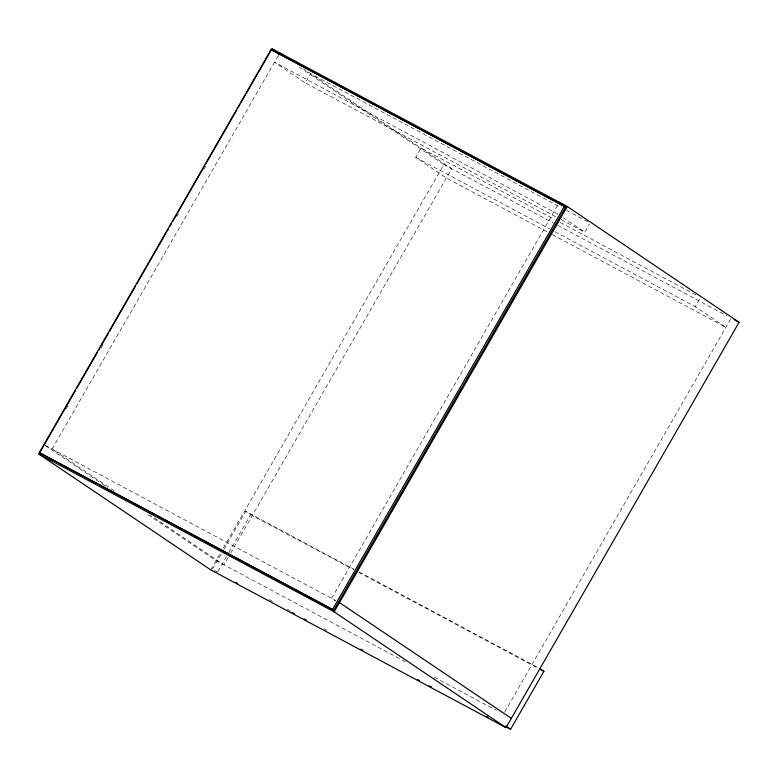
<?xml version="1.0" encoding="UTF-8"?>
<svg xmlns="http://www.w3.org/2000/svg" width="778" height="778" viewBox="0 0 778 778"><rect width="100%" height="100%" fill="white"/><g stroke="black" fill="none" stroke-linecap="round" stroke-linejoin="round"><path stroke-width="0.58" stroke-dasharray="3.89 2.92" d="M65.965 409.267L68.386 405.056M101.062 348.233L103.484 344.022M176.703 216.692L178.512 213.532M203.933 169.341L205.752 166.181M278.086 56.035L52.097 449.042L114.415 491.025M555.823 216.77L305.229 82.886L310.548 73.628L561.152 207.512M547.051 231.786L446.387 178.006L415.705 157.321L421.024 148.063L553.819 219.007M210.75 569.885L220.32 553.246M223.344 547.984L443.839 164.528L298.12 66.344M212.404 569.253L221.487 553.459M223.908 549.249L245.702 511.35L353.815 569.107M217.918 571.509L226.398 556.776M228.82 552.555L250.613 514.657L245.702 511.35M228.197 557.456L223.957 564.828L150.592 515.396M230.619 553.246L451.717 168.738L303.624 68.96M557.602 205.373L331.613 598.37L335.629 601.083M561.171 219.639L584.735 232.223L589.471 223.986M552.409 234.645L725.903 327.334L695.211 306.658L699.947 298.421M504.679 712.055L730.639 319.097M566.501 210.371L588.995 222.382M560.248 222.44L696.252 295.105M443.839 164.528L553.45 223.092M557.738 225.377L726.944 315.78M415.705 157.321L549.569 228.849M554.918 231.708L695.211 306.658M359.164 571.966L538.989 668.039M250.613 514.657L354.437 570.128M358.716 572.413L537.481 667.923M45.299 445.405L335.551 600.48M405.426 661.786L216.08 560.627L145.729 513.227M434.309 677.22L496.364 710.372M214.543 570.4L217.752 572.112M269.13 599.566L272.349 601.277M287.325 609.291L290.544 611.002M323.726 628.731L326.935 630.443M558.011 214.213L274.537 62.211L305.229 82.886M562.961 217.548L584.735 232.223M45.231 445.512L107.539 487.495"/><path stroke-width="1.17" d="M39.318 452.64L271.084 49.598L564.371 206.296L565.596 207.123L333.84 610.166L39.318 452.64L333.84 610.166M246.548 92.99L271.989 48.742L567.25 206.491L739.1 322.277L506.011 727.634L210.75 569.885L38.9 454.099L75.729 390.06M76.934 387.95L97.532 352.133M98.748 350.022L99.954 347.922M101.169 345.811L108.434 333.169M109.649 331.058L135.693 285.769M136.909 283.659L165.986 233.089M167.192 230.988L168.408 228.878M169.623 226.777L171.432 223.617M172.648 221.506L176.888 214.135M178.104 212.024L204.147 166.725M205.363 164.615L236.862 109.844M238.068 107.734L239.887 104.573M241.102 102.463L245.342 95.091M278.65 55.053L279.866 52.943L284.894 56.337M332.614 609.339L564.371 206.296M506.011 727.634L334.161 611.848L567.25 206.491M506.322 726.973L510.601 729.258L543.9 671.346L539.971 668.701M565.596 207.123L271.084 49.598M734.179 319.651L739.1 322.277M539.621 669.061L543.9 671.346M38.9 454.099L334.161 611.848M235.51 582.284L237.65 583.432M292.236 612.597L294.376 613.735M304.013 618.889L306.153 620.027M360.749 649.192L362.888 650.34M417.475 679.505L419.614 680.653M429.252 685.797L431.391 686.935M485.978 716.11L488.117 717.248M559.372 202.28L563.398 204.993M271.989 48.742L275.004 50.774M339.48 602.58L511.34 718.366M505.69 725.952L510.601 729.258"/></g></svg>
